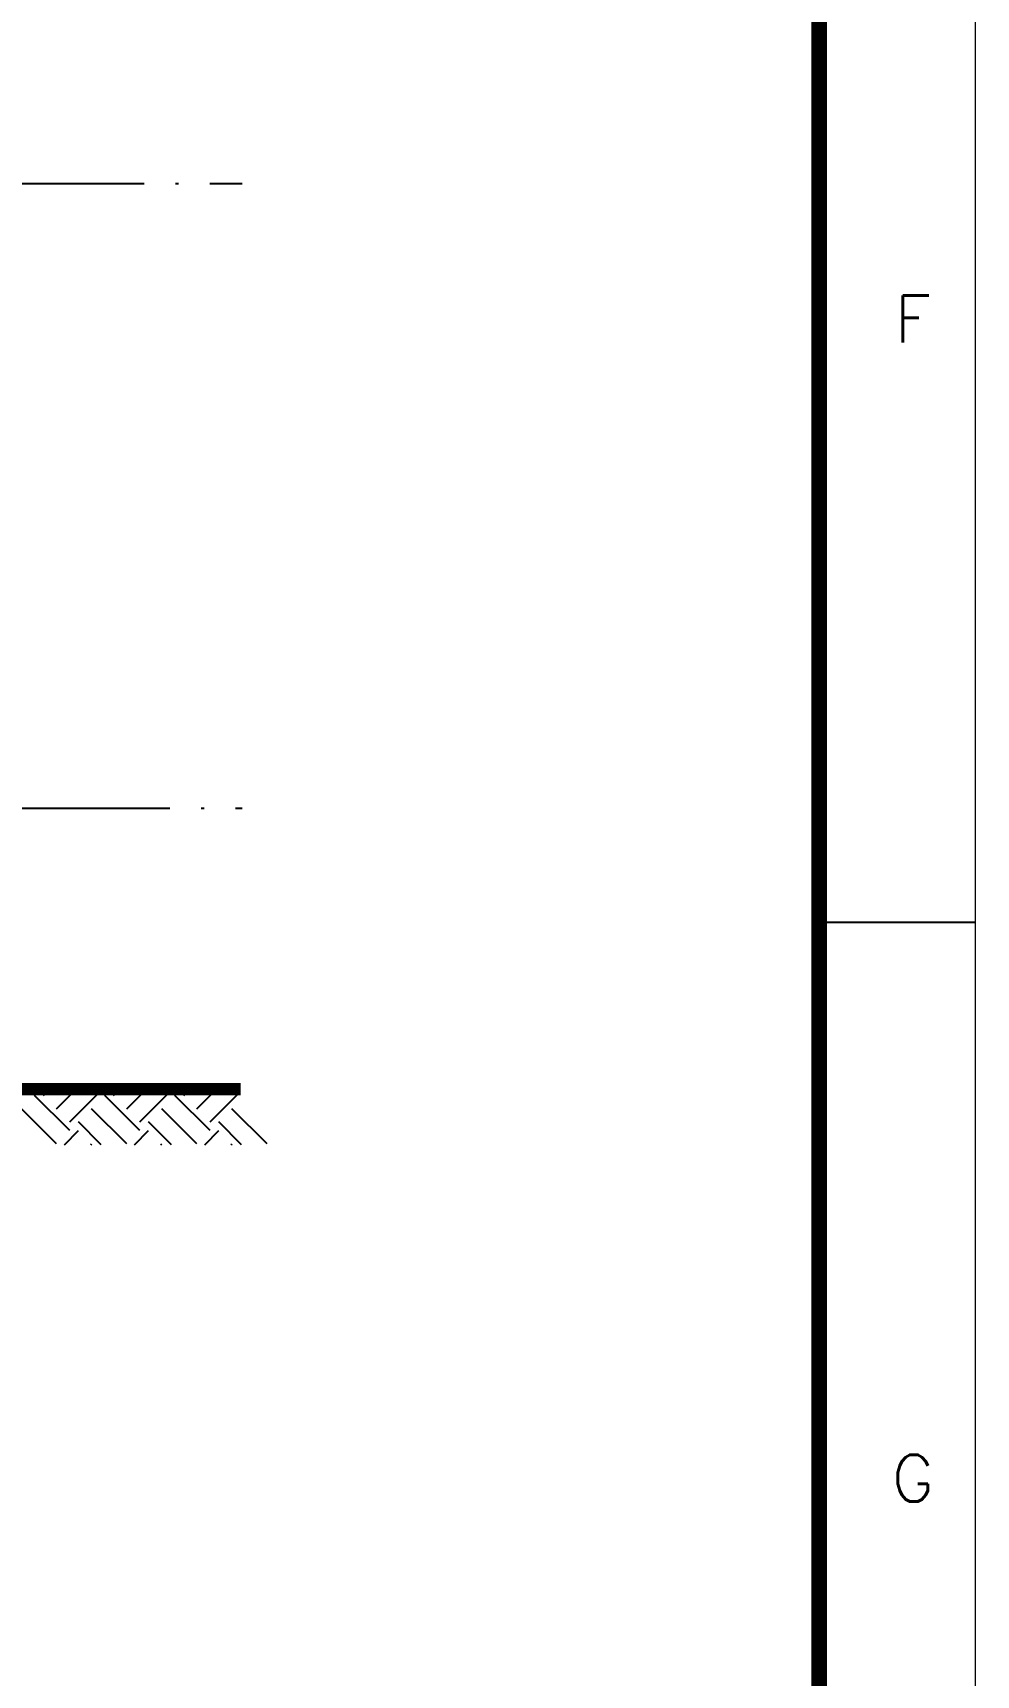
# Model space of a CAD drawing. Header units: millimetres. Extents: x 283073 to 367223, y 132052 to 191502.
# Drawn here: x 361166 to 367203, y 142104 to 152621 of the extents above; entities that cross this region are included whole.
import ezdxf
from ezdxf.enums import TextEntityAlignment as Align

# ---------------------------------------------------------------- set-up
doc = ezdxf.new("R2010")
doc.units = ezdxf.units.MM
doc.header["$LTSCALE"] = 1000
doc.linetypes.add('CENTER', pattern=[2, 1.25, -0.25, 0.25, -0.25])
doc.linetypes.add('DOTE', pattern=[2.42, 2, -0.2, 0.02, -0.2])
for name, color, linetype in [('01', 7, 'Continuous'), ('DOTE', 1, 'CENTER'), ('PUB_HATCH', 8, 'Continuous')]:
    doc.layers.add(name, color=color, linetype=linetype)
doc.styles.get("Standard").update_dxf_attribs({"font": 'txt', "bigfont": 'gbcbig.shx'})

# ---------------------------------------------------------------- blocks, each defined once
blk = doc.blocks.new('GEDI_WK_A1')
at = {"color": 3}
blk.add_line((831, 148.5), (841, 148.5), dxfattribs=at)
for points, const_width in [([(0, 0), (841, 0), (841, 594), (0, 594)], 0.1), ([(25, 10), (831, 10), (831, 584), (25, 584)], 1)]:
    blk.add_lwpolyline(points, close=True, dxfattribs=dict(at, const_width=const_width))
for s, p in [('F', (837, 185.62)), ('G', (837, 111.38))]:
    blk.add_text(s, height=3, dxfattribs=at).set_placement(p, align=Align.CENTER)

msp = doc.modelspace()

# ---------------------------------------------------------------- linework, layer by layer
at = {"layer": '01', "const_width": 80}
msp.add_lwpolyline([(348728, 145857), (361078, 145857), (362497, 145857)], dxfattribs=at)
at = {"layer": 'DOTE', "linetype": 'DOTE'}
for p, q in [((340519, 151657), (362506, 151657)), ((355203, 147657), (362506, 147657))]:
    msp.add_line(p, q, dxfattribs=at)
at = {"layer": 'PUB_HATCH'}
for p, q in [((361402, 145591), (361177, 145815)), ((361234, 145815), (361252, 145833)), ((361318, 145731), (361420, 145833)), ((361402, 145647), (361588, 145833)), ((361851, 145591), (361626, 145815)), ((361683, 145815), (361701, 145833)), ((361767, 145731), (361869, 145833)), ((361851, 145647), (362037, 145833)), ((362300, 145591), (362075, 145815)), ((362132, 145815), (362150, 145833)), ((362216, 145731), (362318, 145833)), ((362300, 145647), (362486, 145833)), ((361318, 145506), (361093, 145731)), ((361767, 145506), (361542, 145731)), ((362216, 145506), (361991, 145731)), ((362665, 145506), (362440, 145731)), ((361368, 145501), (361458, 145591)), ((361604, 145501), (361458, 145647)), ((361817, 145501), (361907, 145591)), ((362053, 145501), (361907, 145647)), ((362266, 145501), (362356, 145591)), ((362502, 145501), (362356, 145647)), ((361537, 145501), (361542, 145506)), ((361986, 145501), (361991, 145506)), ((362435, 145501), (362440, 145506))]:
    msp.add_line(p, q, dxfattribs=at)

# ---------------------------------------------------------------- block references
at = {"xscale": 100, "yscale": 100, "zscale": 100}
msp.add_blockref('GEDI_WK_A1', (283098, 132077), dxfattribs=at)

doc.saveas('drawing.dxf')
